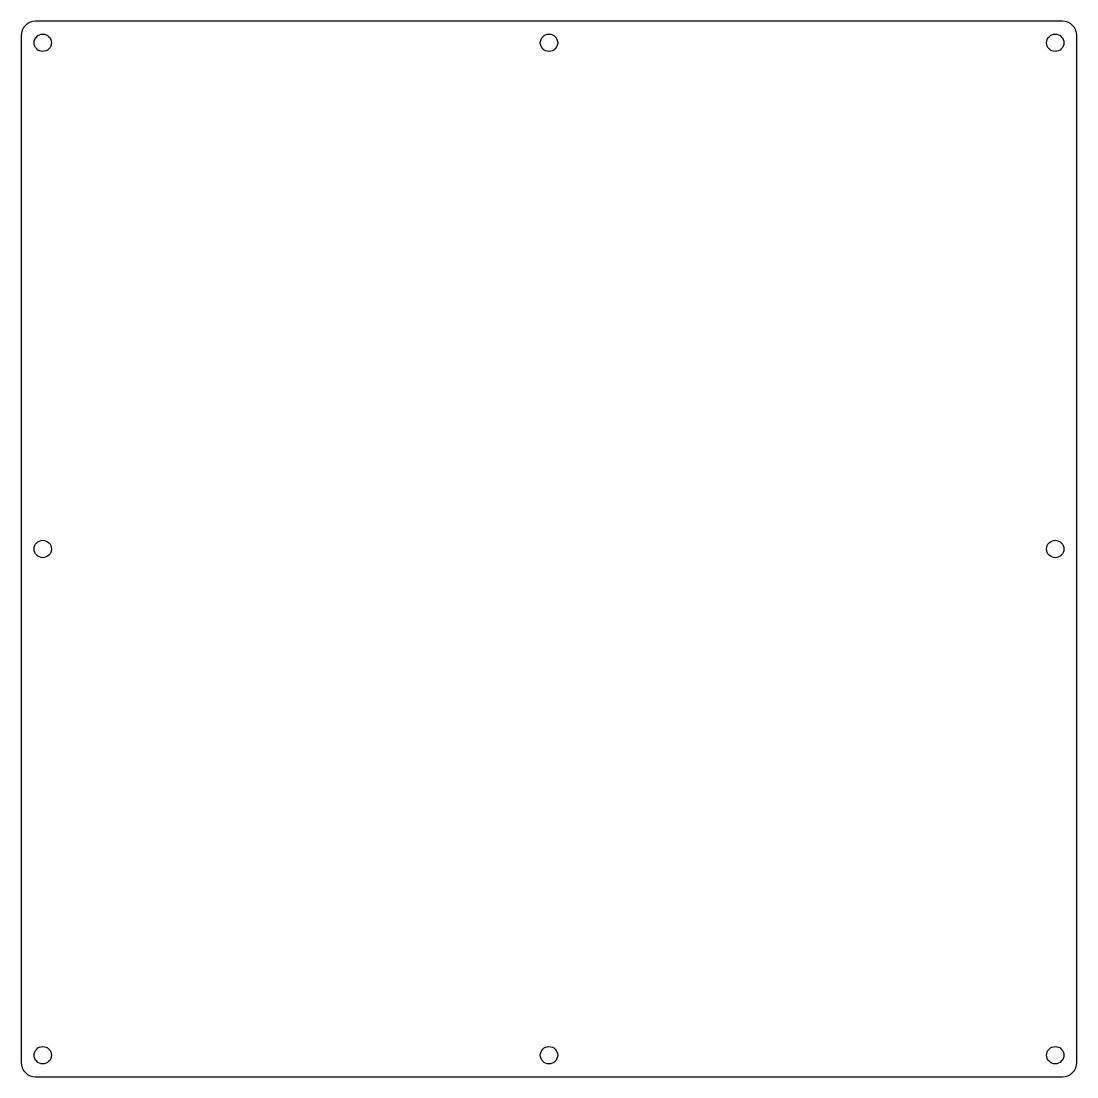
# Model space of a CAD drawing. Header units: millimetres. Extents: x -219 to -1, y -220 to 0.
import ezdxf

# ---------------------------------------------------------------- set-up
doc = ezdxf.new("R2010")
doc.units = ezdxf.units.MM
doc.layers.get('0').update_dxf_attribs({"linetype": 'CONTINUOUS'})

msp = doc.modelspace()

# ---------------------------------------------------------------- linework, layer by layer
msp.add_lwpolyline([(-3.5, -219.5, 0.414214), (-0.5, -216.5), (-0.5, -3.5, 0.414214), (-3.5, -0.5), (-216.5, -0.5, 0.414214), (-219.5, -3.5), (-219.5, -216.5, 0.414214), (-216.5, -219.5)], format="xyb", close=True)
for centre in [(-215, -5), (-110, -5), (-5, -5), (-215, -110), (-5, -110), (-215, -215), (-110, -215), (-5, -215)]:
    msp.add_circle(centre, 1.8)

doc.saveas('drawing.dxf')
